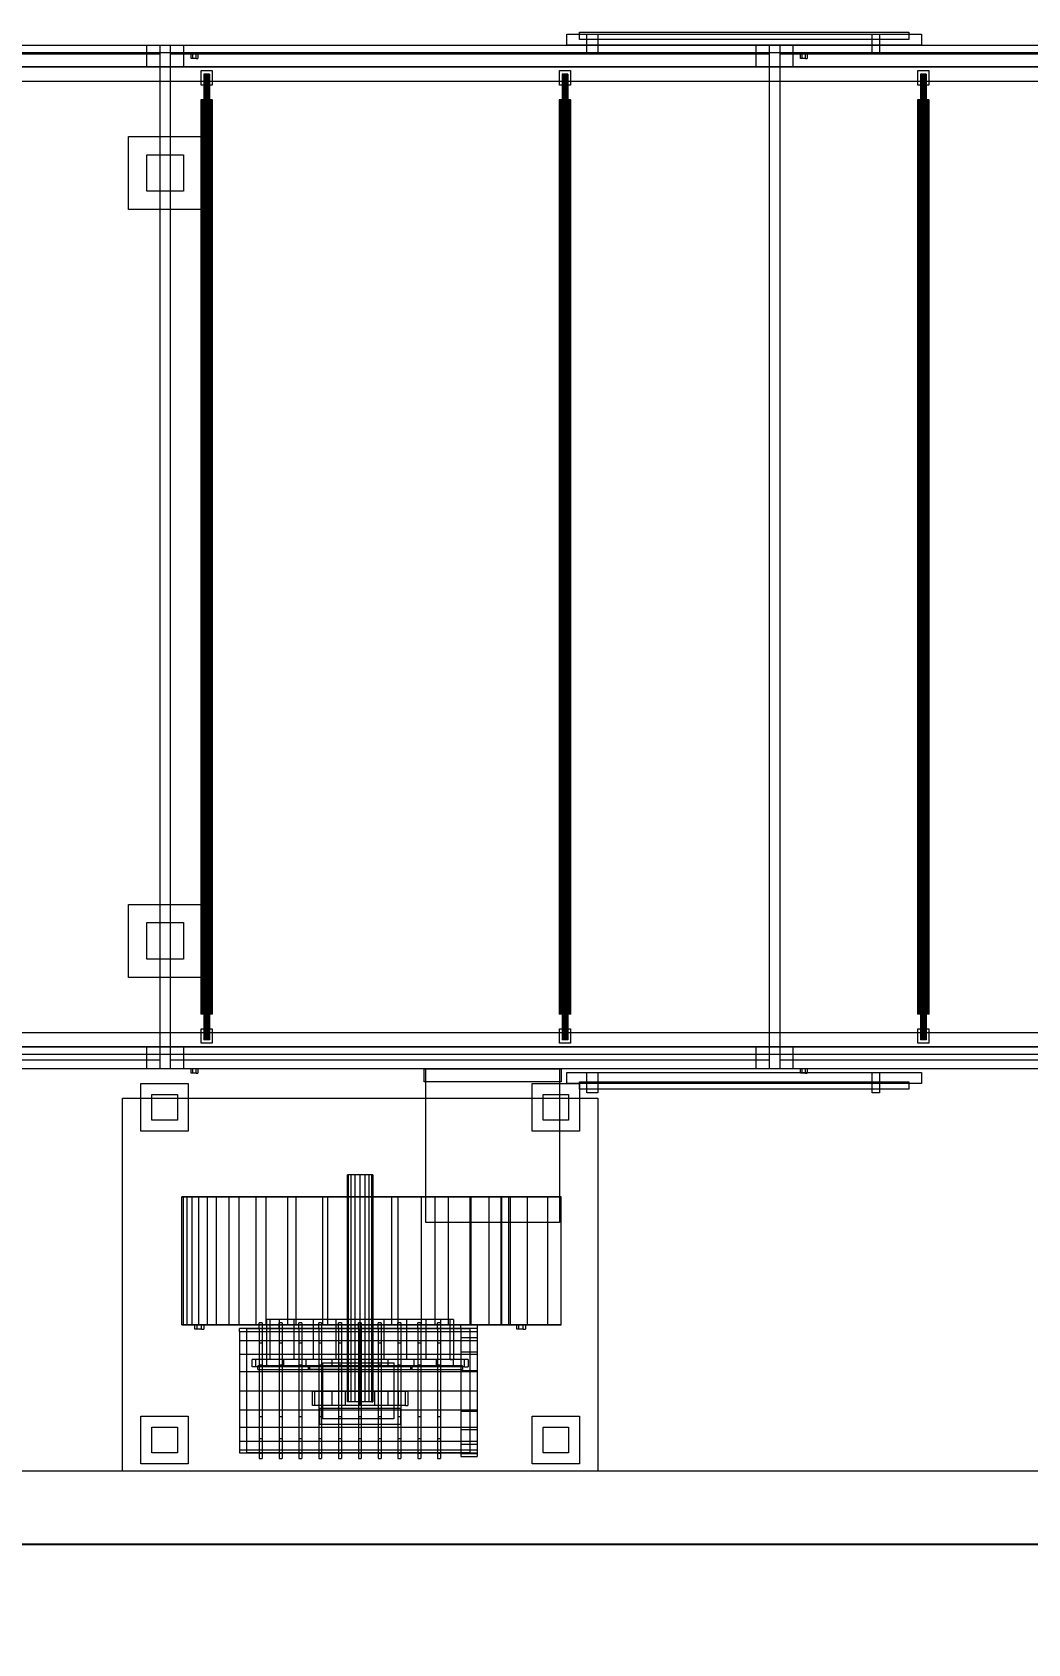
# Model space of a CAD drawing. Header units: millimetres. Extents: x -191664 to 191490, y -197311 to 10263.
# Drawn here: x 44020 to 46743, y -20972 to -16565 of the extents above; entities that cross this region are included whole.
import ezdxf

# ---------------------------------------------------------------- set-up
doc = ezdxf.new("R2010")
doc.units = ezdxf.units.MM
for name, color, linetype, lineweight in [('ACCESOS_PROPUESTOS', 30, 'Continuous', 0), ('COTAS_INSTALACION_P', 30, 'Continuous', 0), ('COTAS_O', 1, 'Continuous', 0), ('superior_secador', 7, 'Continuous', 0)]:
    doc.layers.add(name, color=color, linetype=linetype, lineweight=lineweight)
doc.dimstyles.new('PLANTA_100', dxfattribs={"dimtxt": 250, "dimasz": 150, "dimexe": 150, "dimexo": 80, "dimgap": 100, "dimtad": 1, "dimtih": 1, "dimtoh": 1, "dimdec": 1, "dimdsep": 46, "dimcen": 0.09, "dimclrd": 1, "dimclre": 1, "dimclrt": 1, "dimadec": 0, "dimazin": 0, "dimtfac": 1, "dimtdec": 4, "dimtofl": 0, "dimtmove": 0, "dimatfit": 3, "dimfxl": 1, "dimtolj": 1, "dimtzin": 0, "dimarcsym": 0})

# ---------------------------------------------------------------- blocks, each defined once
blk = doc.blocks.new('*D5')
at = {"layer": 'COTAS_INSTALACION_P', "color": 1, "lineweight": -2, "transparency": 16777216}
for p, q in [((-1000, -18080), (-1000, -25850)), ((60117.1, -18080), (60117.1, -25850)), ((-850, -25700), (59967.1, -25700))]:
    blk.add_line(p, q, dxfattribs=at)
at = {"layer": 'COTAS_INSTALACION_P', "color": 1, "transparency": 16777216}
for points in [[(-850, -25675), (-850, -25725), (-1000, -25700)], [(59967.1, -25675), (59967.1, -25725), (60117.1, -25700)]]:
    blk.add_solid(points, dxfattribs=at)
at = {"layer": 'Defpoints', "color": 0, "transparency": 16777216}
for p in [(-1000, -18000), (60117.1, -18000), (60117.1, -25700)]:
    blk.add_point(p, dxfattribs=at)
blk = doc.blocks.new('*D39')
at = {"layer": 'COTAS_O', "color": 1, "lineweight": -2, "transparency": 16777216}
for p, q in [((37717.1, -19480), (37717.1, -20850)), ((57717.1, -19480), (57717.1, -20850)), ((37867.1, -20700), (57567.1, -20700))]:
    blk.add_line(p, q, dxfattribs=at)
at = {"layer": 'COTAS_O', "color": 1, "transparency": 16777216}
for points in [[(37867.1, -20675), (37867.1, -20725), (37717.1, -20700)], [(57567.1, -20675), (57567.1, -20725), (57717.1, -20700)]]:
    blk.add_solid(points, dxfattribs=at)
at = {"layer": 'Defpoints', "color": 0, "transparency": 16777216}
for p in [(37717.1, -19400), (57717.1, -19400), (57717.1, -20700)]:
    blk.add_point(p, dxfattribs=at)

msp = doc.modelspace()

# ---------------------------------------------------------------- linework, layer by layer
at = {"layer": 'ACCESOS_PROPUESTOS'}
msp.add_line((60117.12, -20500), (-1000, -20500), dxfattribs=at)
at = {"layer": 'superior_secador', "color": 251, "true_color": 0x536a64}
for p, q in [((45482.12, -16600), (45482.12, -16570)), ((45482.12, -16570), (46452.12, -16570)), ((46452.12, -16570), (46452.12, -16600)), ((37717.12, -16600), (57717.12, -16600)), ((44333.78, -16660), (44333.78, -16600)), ((44333.78, -16600), (44433.78, -16600)), ((44433.78, -16600), (44433.78, -16660)), ((46452.12, -16600), (45482.12, -16600)), ((46000.45, -16660), (46000.45, -16600)), ((46000.45, -16600), (46100.45, -16600)), ((46100.45, -16600), (46100.45, -16660)), ((37717.12, -16620), (57717.12, -16620)), ((57717.12, -16660), (37717.12, -16660)), ((44433.78, -16660), (44333.78, -16660)), ((46100.45, -16660), (46000.45, -16660)), ((44333.78, -17000), (44333.78, -16900)), ((44333.78, -16900), (44433.78, -16900)), ((44433.78, -16900), (44433.78, -17000)), ((44433.78, -17000), (44333.78, -17000)), ((44333.78, -19100), (44333.78, -19000)), ((44333.78, -19000), (44433.78, -19000)), ((44433.78, -19000), (44433.78, -19100)), ((44433.78, -19100), (44333.78, -19100)), ((37717.12, -19340), (57717.12, -19340)), ((44333.78, -19400), (44333.78, -19340)), ((44333.78, -19340), (44433.78, -19340)), ((44433.78, -19340), (44433.78, -19400)), ((46000.45, -19400), (46000.45, -19340)), ((46000.45, -19340), (46100.45, -19340)), ((46100.45, -19340), (46100.45, -19400)), ((37717.12, -19360), (57717.12, -19360)), ((57717.12, -19400), (37717.12, -19400)), ((44433.78, -19400), (44333.78, -19400)), ((45482.12, -19440), (45482.12, -19410)), ((45482.12, -19410), (46452.12, -19410)), ((46100.45, -19400), (46000.45, -19400)), ((46452.12, -19410), (46452.12, -19440)), ((44347.12, -19540), (44347.12, -19470)), ((44347.12, -19470), (44417.12, -19470)), ((44417.12, -19470), (44417.12, -19540)), ((45417.12, -19540), (45417.12, -19470)), ((45417.12, -19470), (45487.12, -19470)), ((46452.12, -19440), (45482.12, -19440)), ((45487.12, -19470), (45487.12, -19540)), ((44267.12, -20500), (44267.12, -19480)), ((44267.12, -19480), (45567.12, -19480)), ((45567.12, -19480), (45567.12, -20500)), ((44417.12, -19540), (44347.12, -19540)), ((45487.12, -19540), (45417.12, -19540)), ((44443.81, -19750), (44429.7, -19750)), ((44429.7, -19750), (44434.32, -19750)), ((44429.7, -20100), (44429.7, -19750)), ((44434.32, -19750), (44457.86, -19750)), ((44434.32, -20100), (44434.32, -19750)), ((44475.74, -19750), (44443.81, -19750)), ((44443.81, -20100), (44443.81, -19750)), ((44457.86, -19750), (44499.77, -19750)), ((44457.86, -20100), (44457.86, -19750)), ((44523.91, -19750), (44475.74, -19750)), ((44475.74, -20100), (44475.74, -19750)), ((44499.77, -19750), (44558.77, -19750)), ((44499.77, -20100), (44499.77, -19750)), ((44586.14, -19750), (44523.91, -19750)), ((44523.91, -20100), (44523.91, -19750)), ((44558.77, -19750), (44632.88, -19750)), ((44558.77, -20100), (44558.77, -19750)), ((44659.76, -19750), (44586.14, -19750)), ((44586.14, -20100), (44586.14, -19750)), ((44632.88, -19750), (44719.48, -19750)), ((44632.88, -20100), (44632.88, -19750)), ((44741.7, -19750), (44659.76, -19750)), ((44659.76, -20100), (44659.76, -19750)), ((44719.48, -19750), (44815.42, -19750)), ((44719.48, -20100), (44719.48, -19750)), ((44828.63, -19750), (44741.7, -19750)), ((44741.7, -20100), (44741.7, -19750)), ((44815.42, -19750), (44917.12, -19750)), ((44815.42, -20100), (44815.42, -19750)), ((44917.12, -19750), (44828.63, -19750)), ((44828.63, -20100), (44828.63, -19750)), ((45003.71, -19750), (44917.12, -19750)), ((44917.12, -19750), (45020.7, -19750)), ((44917.12, -20100), (44917.12, -19750)), ((45085.13, -19750), (45003.71, -19750)), ((45003.71, -20100), (45003.71, -19750)), ((45020.7, -19750), (45122.16, -19750)), ((45020.7, -20100), (45020.7, -19750)), ((45158.34, -19750), (45085.13, -19750)), ((45085.13, -20100), (45085.13, -19750)), ((45122.16, -19750), (45217.48, -19750)), ((45122.16, -20100), (45122.16, -19750)), ((45220.72, -19750), (45158.34, -19750)), ((45158.34, -20100), (45158.34, -19750)), ((45217.48, -19750), (45302.83, -19750)), ((45217.48, -20100), (45217.48, -19750)), ((45270.09, -19750), (45220.72, -19750)), ((45220.72, -20100), (45220.72, -19750)), ((45304.85, -19750), (45270.09, -19750)), ((45270.09, -20100), (45270.09, -19750)), ((45302.83, -19750), (45374.69, -19750)), ((45302.83, -20100), (45302.83, -19750)), ((45323.98, -19750), (45304.85, -19750)), ((45304.85, -20100), (45304.85, -19750)), ((45327.12, -19750), (45323.98, -19750)), ((45323.98, -20100), (45323.98, -19750)), ((45466.36, -19750), (45327.12, -19750)), ((45327.12, -19750), (45327.12, -20100)), ((45374.69, -19750), (45430.02, -19750)), ((45374.69, -20100), (45374.69, -19750)), ((45430.02, -19750), (45466.36, -19750)), ((45430.02, -20100), (45430.02, -19750)), ((45466.36, -20100), (45466.36, -19750)), ((44434.32, -20100), (44429.7, -20100)), ((44429.7, -20100), (44443.81, -20100)), ((44457.86, -20100), (44434.32, -20100)), ((44443.81, -20100), (44475.74, -20100)), ((44499.77, -20100), (44457.86, -20100)), ((44475.74, -20100), (44523.91, -20100)), ((44558.77, -20100), (44499.77, -20100)), ((44523.91, -20100), (44586.14, -20100)), ((44632.88, -20100), (44558.77, -20100)), ((44586.14, -20100), (44659.76, -20100)), ((44607.12, -20450), (44607.12, -20110)), ((44607.12, -20110), (45217.12, -20110)), ((44719.48, -20100), (44632.88, -20100)), ((44659.76, -20100), (44741.7, -20100)), ((44815.42, -20100), (44719.48, -20100)), ((44741.7, -20100), (44828.63, -20100)), ((44917.12, -20100), (44815.42, -20100)), ((44828.63, -20100), (44917.12, -20100)), ((45020.7, -20100), (44917.12, -20100)), ((44917.12, -20100), (45003.71, -20100)), ((45003.71, -20100), (45085.13, -20100)), ((45122.16, -20100), (45020.7, -20100)), ((45085.13, -20100), (45158.34, -20100)), ((45217.48, -20100), (45122.16, -20100)), ((45158.34, -20100), (45220.72, -20100)), ((45217.12, -20110), (45217.12, -20450)), ((45302.83, -20100), (45217.48, -20100)), ((45220.72, -20100), (45270.09, -20100)), ((45270.09, -20100), (45304.85, -20100)), ((45374.69, -20100), (45302.83, -20100)), ((45304.85, -20100), (45323.98, -20100)), ((45323.98, -20100), (45327.12, -20100)), ((45327.12, -20100), (45466.36, -20100)), ((45430.02, -20100), (45374.69, -20100)), ((45466.36, -20100), (45430.02, -20100)), ((44347.12, -20450), (44347.12, -20380)), ((44347.12, -20380), (44417.12, -20380)), ((44417.12, -20380), (44417.12, -20450)), ((45417.12, -20450), (45417.12, -20380)), ((45417.12, -20380), (45487.12, -20380)), ((45487.12, -20380), (45487.12, -20450)), ((44417.12, -20450), (44347.12, -20450)), ((45217.12, -20450), (44607.12, -20450)), ((45487.12, -20450), (45417.12, -20450)), ((45567.12, -20500), (44267.12, -20500))]:
    msp.add_line(p, q, dxfattribs=at)
at = {"layer": 'superior_secador', "color": 9, "true_color": 0xb8c6c1}
for p, q in [((45517.12, -16585), (45517.12, -16565)), ((45517.12, -16565), (46417.12, -16565)), ((46417.12, -16565), (46417.12, -16585)), ((37717.12, -16600), (57467.12, -16600)), ((46417.12, -16585), (45517.12, -16585)), ((44368.78, -16625), (44368.78, -19375)), ((44398.78, -19375), (44398.78, -16625)), ((46035.45, -16625), (46035.45, -19375)), ((46065.45, -19375), (46065.45, -16625)), ((57467.12, -19400), (37717.12, -19400)), ((45517.12, -19455), (45517.12, -19435)), ((45517.12, -19435), (46417.12, -19435)), ((46417.12, -19455), (45517.12, -19455)), ((46417.12, -19435), (46417.12, -19455))]:
    msp.add_line(p, q, dxfattribs=at)
at = {"layer": 'superior_secador', "color": 252, "true_color": 0x798e91}
for p, q in [((45537.12, -16625), (45537.12, -16570)), ((45537.12, -16570), (45567.12, -16570)), ((45567.12, -16570), (45567.12, -16625)), ((45567.12, -16625), (45537.12, -16625)), ((44283.78, -17050), (44283.78, -16850)), ((44283.78, -16850), (44483.78, -16850)), ((44483.78, -16850), (44483.78, -17050)), ((44483.78, -17050), (44283.78, -17050)), ((44283.78, -19150), (44283.78, -18950)), ((44283.78, -18950), (44483.78, -18950)), ((44483.78, -18950), (44483.78, -19150)), ((44483.78, -19150), (44283.78, -19150)), ((45092.12, -19435), (45092.12, -19400)), ((45092.12, -19400), (45467.12, -19400)), ((45467.12, -19400), (45467.12, -19435)), ((45537.12, -19465), (45537.12, -19410)), ((45537.12, -19410), (45567.12, -19410)), ((45567.12, -19410), (45567.12, -19465)), ((44317.12, -19570), (44317.12, -19440)), ((44317.12, -19440), (44447.12, -19440)), ((44447.12, -19440), (44447.12, -19570)), ((45467.12, -19435), (45092.12, -19435)), ((45387.12, -19570), (45387.12, -19440)), ((45387.12, -19440), (45517.12, -19440)), ((45517.12, -19440), (45517.12, -19570)), ((45567.12, -19465), (45537.12, -19465)), ((44447.12, -19570), (44317.12, -19570)), ((45517.12, -19570), (45387.12, -19570)), ((44670.8, -20085), (44662.12, -20085)), ((44662.12, -20195), (44662.12, -20085)), ((44696.28, -20085), (44670.8, -20085)), ((44670.8, -20195), (44670.8, -20085)), ((44736.8, -20085), (44696.28, -20085)), ((44696.28, -20195), (44696.28, -20085)), ((44789.62, -20085), (44736.8, -20085)), ((44736.8, -20195), (44736.8, -20085)), ((44851.12, -20085), (44789.62, -20085)), ((44789.62, -20195), (44789.62, -20085)), ((44917.12, -20085), (44851.12, -20085)), ((44851.12, -20195), (44851.12, -20085)), ((44983.11, -20085), (44917.12, -20085)), ((44917.12, -20195), (44917.12, -20085)), ((45044.62, -20085), (44983.11, -20085)), ((44983.11, -20195), (44983.11, -20085)), ((45097.43, -20085), (45044.62, -20085)), ((45044.62, -20195), (45044.62, -20085)), ((45137.95, -20085), (45097.43, -20085)), ((45097.43, -20195), (45097.43, -20085)), ((45163.43, -20085), (45137.95, -20085)), ((45137.95, -20195), (45137.95, -20085)), ((45172.12, -20085), (45163.43, -20085)), ((45163.43, -20195), (45163.43, -20085)), ((45172.12, -20085), (45172.12, -20195)), ((44637.12, -20222), (44637.12, -20212)), ((44917.12, -20212), (44637.12, -20212)), ((44637.12, -20222), (44917.12, -20222)), ((44670.8, -20195), (44662.12, -20195)), ((44696.28, -20195), (44670.8, -20195)), ((44736.8, -20195), (44696.28, -20195)), ((44789.62, -20195), (44736.8, -20195)), ((44779.71, -20212), (44774.52, -20212)), ((44774.52, -20212), (44774.52, -20222)), ((44914.52, -20212), (44774.52, -20212)), ((44774.52, -20222), (44779.71, -20222)), ((44914.52, -20222), (44774.52, -20222)), ((44779.71, -20222), (44779.71, -20212)), ((44919.71, -20212), (44779.71, -20212)), ((44779.71, -20222), (44919.71, -20222)), ((44851.12, -20195), (44789.62, -20195)), ((44917.12, -20195), (44851.12, -20195)), ((44914.52, -20212), (44919.71, -20212)), ((44914.52, -20222), (44914.52, -20212)), ((45054.52, -20212), (44914.52, -20212)), ((44919.71, -20222), (44914.52, -20222)), ((44914.52, -20222), (45054.52, -20222)), ((44983.11, -20195), (44917.12, -20195)), ((44917.12, -20212), (44917.12, -20222)), ((45197.12, -20212), (44917.12, -20212)), ((44917.12, -20222), (45197.12, -20222)), ((44919.71, -20212), (44919.71, -20222)), ((44919.71, -20212), (45059.71, -20212)), ((44919.71, -20222), (45059.71, -20222)), ((45044.62, -20195), (44983.11, -20195)), ((45097.43, -20195), (45044.62, -20195)), ((45054.52, -20212), (45054.52, -20222)), ((45059.71, -20212), (45054.52, -20212)), ((45054.52, -20222), (45059.71, -20222)), ((45059.71, -20222), (45059.71, -20212)), ((45137.95, -20195), (45097.43, -20195)), ((45163.43, -20195), (45137.95, -20195)), ((45163.43, -20195), (45172.12, -20195)), ((45197.12, -20212), (45197.12, -20222)), ((44317.12, -20480), (44317.12, -20350)), ((44317.12, -20350), (44447.12, -20350)), ((44447.12, -20350), (44447.12, -20480)), ((45387.12, -20480), (45387.12, -20350)), ((45387.12, -20350), (45517.12, -20350)), ((45517.12, -20350), (45517.12, -20480)), ((44447.12, -20480), (44317.12, -20480)), ((45517.12, -20480), (45387.12, -20480))]:
    msp.add_line(p, q, dxfattribs=at)
at = {"layer": 'superior_secador', "color": 129, "true_color": 0x304542}
for p, q in [((46317.12, -16625), (46317.12, -16570)), ((46317.12, -16570), (46337.12, -16570)), ((46337.12, -16570), (46337.12, -16625)), ((46337.12, -16625), (46317.12, -16625)), ((46317.12, -19465), (46317.12, -19410)), ((46317.12, -19410), (46337.12, -19410)), ((46337.12, -19410), (46337.12, -19465)), ((46337.12, -19465), (46317.12, -19465)), ((45192.12, -20108.62), (45192.12, -20099.8)), ((45237.12, -20099.8), (45192.12, -20099.8)), ((45192.12, -20108.62), (45192.12, -20134.22)), ((45192.12, -20108.62), (45237.12, -20108.62)), ((45192.12, -20134.22), (45192.12, -20174.08)), ((45192.12, -20134.22), (45237.12, -20134.22)), ((45237.12, -20099.8), (45237.12, -20108.62)), ((45237.12, -20108.62), (45237.12, -20134.22)), ((45237.12, -20134.22), (45237.12, -20174.08)), ((45192.12, -20174.08), (45192.12, -20224.32)), ((45192.12, -20174.08), (45237.12, -20174.08)), ((45237.12, -20174.08), (45237.12, -20224.32)), ((44632.17, -20195), (44622.12, -20195)), ((44622.12, -20215), (44622.12, -20195)), ((44632.17, -20215), (44622.12, -20215)), ((44661.64, -20195), (44632.17, -20195)), ((44632.17, -20215), (44632.17, -20195)), ((44661.64, -20215), (44632.17, -20215)), ((44708.52, -20195), (44661.64, -20195)), ((44661.64, -20215), (44661.64, -20195)), ((44708.52, -20215), (44661.64, -20215)), ((44769.62, -20195), (44708.52, -20195)), ((44708.52, -20215), (44708.52, -20195)), ((44769.62, -20215), (44708.52, -20215)), ((44840.76, -20195), (44769.62, -20195)), ((44769.62, -20215), (44769.62, -20195)), ((44840.76, -20215), (44769.62, -20215)), ((44917.12, -20195), (44840.76, -20195)), ((44840.76, -20215), (44840.76, -20195)), ((44917.12, -20215), (44840.76, -20215)), ((44993.47, -20195), (44917.12, -20195)), ((44917.12, -20215), (44917.12, -20195)), ((44993.47, -20215), (44917.12, -20215)), ((45064.62, -20195), (44993.47, -20195)), ((44993.47, -20215), (44993.47, -20195)), ((45064.62, -20215), (44993.47, -20215)), ((45125.71, -20195), (45064.62, -20195)), ((45064.62, -20215), (45064.62, -20195)), ((45125.71, -20215), (45064.62, -20215)), ((45172.59, -20195), (45125.71, -20195)), ((45125.71, -20215), (45125.71, -20195)), ((45172.59, -20215), (45125.71, -20215)), ((45202.06, -20195), (45172.59, -20195)), ((45172.59, -20215), (45172.59, -20195)), ((45202.06, -20215), (45172.59, -20215)), ((45192.12, -20224.32), (45192.12, -20280)), ((45192.12, -20224.32), (45237.12, -20224.32)), ((45212.12, -20195), (45202.06, -20195)), ((45202.06, -20215), (45202.06, -20195)), ((45202.06, -20215), (45212.12, -20215)), ((45212.12, -20195), (45212.12, -20215)), ((45237.12, -20224.32), (45237.12, -20280)), ((44793.48, -20282), (44787.12, -20282)), ((44787.12, -20320), (44787.12, -20282)), ((44811.94, -20282), (44793.48, -20282)), ((44793.48, -20320), (44793.48, -20282)), ((44840.7, -20282), (44811.94, -20282)), ((44811.94, -20320), (44811.94, -20282)), ((44876.94, -20282), (44840.7, -20282)), ((44840.7, -20320), (44840.7, -20282)), ((44917.12, -20282), (44876.94, -20282)), ((44876.94, -20320), (44876.94, -20282)), ((44957.29, -20282), (44917.12, -20282)), ((44917.12, -20320), (44917.12, -20282)), ((44993.53, -20282), (44957.29, -20282)), ((44957.29, -20320), (44957.29, -20282)), ((45022.29, -20282), (44993.53, -20282)), ((44993.53, -20320), (44993.53, -20282)), ((45040.75, -20282), (45022.29, -20282)), ((45022.29, -20320), (45022.29, -20282)), ((45047.12, -20282), (45040.75, -20282)), ((45040.75, -20320), (45040.75, -20282)), ((45047.12, -20282), (45047.12, -20320)), ((45192.12, -20280), (45192.12, -20335.68)), ((45192.12, -20280), (45237.12, -20280)), ((45237.12, -20280), (45237.12, -20335.68)), ((44793.48, -20320), (44787.12, -20320)), ((44811.94, -20320), (44793.48, -20320)), ((44840.7, -20320), (44811.94, -20320)), ((44876.94, -20320), (44840.7, -20320)), ((44917.12, -20320), (44876.94, -20320)), ((44957.29, -20320), (44917.12, -20320)), ((44993.53, -20320), (44957.29, -20320)), ((45022.29, -20320), (44993.53, -20320)), ((45040.75, -20320), (45022.29, -20320)), ((45040.75, -20320), (45047.12, -20320)), ((45192.12, -20335.68), (45192.12, -20385.92)), ((45192.12, -20335.68), (45237.12, -20335.68)), ((45237.12, -20335.68), (45237.12, -20385.92)), ((45192.12, -20385.92), (45192.12, -20425.78)), ((45192.12, -20385.92), (45237.12, -20385.92)), ((45237.12, -20385.92), (45237.12, -20425.78)), ((45192.12, -20425.78), (45192.12, -20451.38)), ((45192.12, -20425.78), (45237.12, -20425.78)), ((45237.12, -20425.78), (45237.12, -20451.38)), ((45192.12, -20451.38), (45192.12, -20460.2)), ((45192.12, -20451.38), (45237.12, -20451.38)), ((45192.12, -20460.2), (45237.12, -20460.2)), ((45237.12, -20451.38), (45237.12, -20460.2))]:
    msp.add_line(p, q, dxfattribs=at)
at = {"layer": 'superior_secador', "color": 254, "true_color": 0xd8e0dc}
for p, q in [((42732.12, -16600), (44368.78, -16600)), ((44368.78, -16600), (44368.78, -16625)), ((44398.78, -16625), (44398.78, -16600)), ((44398.78, -16600), (46035.45, -16600)), ((46035.45, -16600), (46035.45, -16625)), ((46065.45, -16625), (46065.45, -16600)), ((46065.45, -16600), (47702.12, -16600)), ((44368.78, -16625), (42732.12, -16625)), ((46035.45, -16625), (44398.78, -16625)), ((47702.12, -16625), (46065.45, -16625)), ((42732.12, -19375), (44368.78, -19375)), ((44368.78, -19375), (44368.78, -19400)), ((44398.78, -19400), (44398.78, -19375)), ((44398.78, -19375), (46035.45, -19375)), ((46035.45, -19375), (46035.45, -19400)), ((46065.45, -19400), (46065.45, -19375)), ((46065.45, -19375), (47702.12, -19375)), ((44368.78, -19400), (42732.12, -19400)), ((46035.45, -19400), (44398.78, -19400)), ((45097.12, -19820), (45097.12, -19400)), ((45097.12, -19400), (45462.12, -19400)), ((45462.12, -19400), (45462.12, -19820)), ((47702.12, -19400), (46065.45, -19400)), ((45462.12, -19820), (45097.12, -19820))]:
    msp.add_line(p, q, dxfattribs=at)
at = {"layer": 'superior_secador', "color": 43, "true_color": 0xe7bf45}
for p, q in [((44459.28, -16625), (44454.78, -16625)), ((44454.78, -16637), (44454.78, -16625)), ((44459.28, -16637), (44454.78, -16637)), ((44468.28, -16625), (44459.28, -16625)), ((44459.28, -16637), (44459.28, -16625)), ((44468.28, -16637), (44459.28, -16637)), ((44472.78, -16625), (44468.28, -16625)), ((44468.28, -16637), (44468.28, -16625)), ((44468.28, -16637), (44472.78, -16637)), ((44472.78, -16625), (44472.78, -16637)), ((46125.95, -16625), (46121.45, -16625)), ((46121.45, -16637), (46121.45, -16625)), ((46125.95, -16637), (46121.45, -16637)), ((46134.95, -16625), (46125.95, -16625)), ((46125.95, -16637), (46125.95, -16625)), ((46134.95, -16637), (46125.95, -16637)), ((46139.45, -16625), (46134.95, -16625)), ((46134.95, -16637), (46134.95, -16625)), ((46134.95, -16637), (46139.45, -16637)), ((46139.45, -16625), (46139.45, -16637)), ((44459.28, -19400), (44454.78, -19400)), ((44454.78, -19412), (44454.78, -19400)), ((44459.28, -19412), (44454.78, -19412)), ((44468.28, -19400), (44459.28, -19400)), ((44459.28, -19412), (44459.28, -19400)), ((44468.28, -19412), (44459.28, -19412)), ((44472.78, -19400), (44468.28, -19400)), ((44468.28, -19412), (44468.28, -19400)), ((44468.28, -19412), (44472.78, -19412)), ((44472.78, -19400), (44472.78, -19412)), ((46125.95, -19400), (46121.45, -19400)), ((46121.45, -19412), (46121.45, -19400)), ((46125.95, -19412), (46121.45, -19412)), ((46134.95, -19400), (46125.95, -19400)), ((46125.95, -19412), (46125.95, -19400)), ((46134.95, -19412), (46125.95, -19412)), ((46139.45, -19400), (46134.95, -19400)), ((46134.95, -19412), (46134.95, -19400)), ((46134.95, -19412), (46139.45, -19412)), ((46139.45, -19400), (46139.45, -19412)), ((44884.78, -19690), (44882.12, -19690)), ((44882.12, -20310), (44882.12, -19690)), ((44892.37, -19690), (44884.78, -19690)), ((44884.78, -20310), (44884.78, -19690)), ((44903.72, -19690), (44892.37, -19690)), ((44892.37, -20310), (44892.37, -19690)), ((44917.12, -19690), (44903.72, -19690)), ((44903.72, -20310), (44903.72, -19690)), ((44930.51, -19690), (44917.12, -19690)), ((44917.12, -20310), (44917.12, -19690)), ((44941.86, -19690), (44930.51, -19690)), ((44930.51, -20310), (44930.51, -19690)), ((44949.45, -19690), (44941.86, -19690)), ((44941.86, -20310), (44941.86, -19690)), ((44952.12, -19690), (44949.45, -19690)), ((44949.45, -20310), (44949.45, -19690)), ((44952.12, -19690), (44952.12, -20310)), ((44471.12, -20100), (44465.12, -20100)), ((44465.12, -20112), (44465.12, -20100)), ((44471.12, -20112), (44465.12, -20112)), ((44483.12, -20100), (44471.12, -20100)), ((44471.12, -20112), (44471.12, -20100)), ((44483.12, -20112), (44471.12, -20112)), ((44489.12, -20100), (44483.12, -20100)), ((44483.12, -20112), (44483.12, -20100)), ((44483.12, -20112), (44489.12, -20112)), ((44489.12, -20100), (44489.12, -20112)), ((45351.12, -20100), (45345.12, -20100)), ((45345.12, -20112), (45345.12, -20100)), ((45351.12, -20112), (45345.12, -20112)), ((45363.12, -20100), (45351.12, -20100)), ((45351.12, -20112), (45351.12, -20100)), ((45363.12, -20112), (45351.12, -20112)), ((45369.12, -20100), (45363.12, -20100)), ((45363.12, -20112), (45363.12, -20100)), ((45363.12, -20112), (45369.12, -20112)), ((45369.12, -20100), (45369.12, -20112)), ((44884.78, -20310), (44882.12, -20310)), ((44892.37, -20310), (44884.78, -20310)), ((44903.72, -20310), (44892.37, -20310)), ((44917.12, -20310), (44903.72, -20310)), ((44930.51, -20310), (44917.12, -20310)), ((44941.86, -20310), (44930.51, -20310)), ((44949.45, -20310), (44941.86, -20310)), ((44949.45, -20310), (44952.12, -20310))]:
    msp.add_line(p, q, dxfattribs=at)
at = {"layer": 'superior_secador', "color": 8, "true_color": 0x617680}
for p, q in [((38067.12, -16660), (57367.12, -16660)), ((57367.12, -16700), (38067.12, -16700)), ((44482.12, -16710), (44482.12, -16670)), ((44482.12, -16670), (44512.12, -16670)), ((44512.12, -16670), (44512.12, -16710)), ((45462.12, -16710), (45462.12, -16670)), ((45462.12, -16670), (45492.12, -16670)), ((45492.12, -16670), (45492.12, -16710)), ((46442.12, -16710), (46442.12, -16670)), ((46442.12, -16670), (46472.12, -16670)), ((46472.12, -16670), (46472.12, -16710)), ((44512.12, -16710), (44482.12, -16710)), ((45492.12, -16710), (45462.12, -16710)), ((46472.12, -16710), (46442.12, -16710)), ((38067.12, -19300), (57367.12, -19300)), ((44482.12, -19330), (44482.12, -19290)), ((44482.12, -19290), (44512.12, -19290)), ((44512.12, -19290), (44512.12, -19330)), ((45462.12, -19330), (45462.12, -19290)), ((45462.12, -19290), (45492.12, -19290)), ((45492.12, -19290), (45492.12, -19330)), ((46442.12, -19330), (46442.12, -19290)), ((46442.12, -19290), (46472.12, -19290)), ((46472.12, -19290), (46472.12, -19330)), ((57367.12, -19340), (38067.12, -19340)), ((44512.12, -19330), (44482.12, -19330)), ((45492.12, -19330), (45462.12, -19330)), ((46472.12, -19330), (46442.12, -19330))]:
    msp.add_line(p, q, dxfattribs=at)
at = {"layer": 'superior_secador', "color": 253, "true_color": 0xa4b0b5}
for p, q in [((44489.39, -16680), (44489.12, -16680)), ((44489.12, -16680), (44489.12, -19320)), ((44490.19, -16680), (44489.39, -16680)), ((44489.39, -16680), (44489.39, -19320)), ((44491.46, -16680), (44490.19, -16680)), ((44490.19, -16680), (44490.19, -19320)), ((44493.12, -16680), (44491.46, -16680)), ((44491.46, -16680), (44491.46, -19320)), ((44495.05, -16680), (44493.12, -16680)), ((44493.12, -16680), (44493.12, -19320)), ((44497.12, -16680), (44495.05, -16680)), ((44495.05, -16680), (44495.05, -19320)), ((44499.19, -16680), (44497.12, -16680)), ((44497.12, -16680), (44497.12, -19320)), ((44501.12, -16680), (44499.19, -16680)), ((44499.19, -16680), (44499.19, -19320)), ((44502.77, -16680), (44501.12, -16680)), ((44501.12, -16680), (44501.12, -19320)), ((44504.04, -16680), (44502.77, -16680)), ((44502.77, -16680), (44502.77, -19320)), ((44504.84, -16680), (44504.04, -16680)), ((44504.04, -16680), (44504.04, -19320)), ((44504.84, -16680), (44505.12, -16680)), ((44504.84, -16680), (44504.84, -19320)), ((44505.12, -19320), (44505.12, -16680)), ((45469.39, -16680), (45469.12, -16680)), ((45469.12, -16680), (45469.12, -19320)), ((45470.19, -16680), (45469.39, -16680)), ((45469.39, -16680), (45469.39, -19320)), ((45471.46, -16680), (45470.19, -16680)), ((45470.19, -16680), (45470.19, -19320)), ((45473.12, -16680), (45471.46, -16680)), ((45471.46, -16680), (45471.46, -19320)), ((45475.05, -16680), (45473.12, -16680)), ((45473.12, -16680), (45473.12, -19320)), ((45477.12, -16680), (45475.05, -16680)), ((45475.05, -16680), (45475.05, -19320)), ((45479.19, -16680), (45477.12, -16680)), ((45477.12, -16680), (45477.12, -19320)), ((45481.12, -16680), (45479.19, -16680)), ((45479.19, -16680), (45479.19, -19320)), ((45482.77, -16680), (45481.12, -16680)), ((45481.12, -16680), (45481.12, -19320)), ((45484.04, -16680), (45482.77, -16680)), ((45482.77, -16680), (45482.77, -19320)), ((45484.84, -16680), (45484.04, -16680)), ((45484.04, -16680), (45484.04, -19320)), ((45484.84, -16680), (45485.12, -16680)), ((45484.84, -16680), (45484.84, -19320)), ((45485.12, -19320), (45485.12, -16680)), ((46449.39, -16680), (46449.12, -16680)), ((46449.12, -16680), (46449.12, -19320)), ((46450.19, -16680), (46449.39, -16680)), ((46449.39, -16680), (46449.39, -19320)), ((46451.46, -16680), (46450.19, -16680)), ((46450.19, -16680), (46450.19, -19320)), ((46453.12, -16680), (46451.46, -16680)), ((46451.46, -16680), (46451.46, -19320)), ((46455.05, -16680), (46453.12, -16680)), ((46453.12, -16680), (46453.12, -19320)), ((46457.12, -16680), (46455.05, -16680)), ((46455.05, -16680), (46455.05, -19320)), ((46459.19, -16680), (46457.12, -16680)), ((46457.12, -16680), (46457.12, -19320)), ((46461.12, -16680), (46459.19, -16680)), ((46459.19, -16680), (46459.19, -19320)), ((46462.77, -16680), (46461.12, -16680)), ((46461.12, -16680), (46461.12, -19320)), ((46464.04, -16680), (46462.77, -16680)), ((46462.77, -16680), (46462.77, -19320)), ((46464.84, -16680), (46464.04, -16680)), ((46464.04, -16680), (46464.04, -19320)), ((46464.84, -16680), (46465.12, -16680)), ((46464.84, -16680), (46464.84, -19320)), ((46465.12, -19320), (46465.12, -16680)), ((44481.66, -16750), (44481.12, -16750)), ((44481.12, -16750), (44481.12, -19250)), ((44483.26, -16750), (44481.66, -16750)), ((44481.66, -16750), (44481.66, -19250)), ((44485.8, -16750), (44483.26, -16750)), ((44483.26, -16750), (44483.26, -19250)), ((44489.12, -16750), (44485.8, -16750)), ((44485.8, -16750), (44485.8, -19250)), ((44492.97, -16750), (44489.12, -16750)), ((44489.12, -16750), (44489.12, -19250)), ((44497.12, -16750), (44492.97, -16750)), ((44492.97, -16750), (44492.97, -19250)), ((44501.26, -16750), (44497.12, -16750)), ((44497.12, -16750), (44497.12, -19250)), ((44505.12, -16750), (44501.26, -16750)), ((44501.26, -16750), (44501.26, -19250)), ((44508.43, -16750), (44505.12, -16750)), ((44505.12, -16750), (44505.12, -19250)), ((44510.97, -16750), (44508.43, -16750)), ((44508.43, -16750), (44508.43, -19250)), ((44512.57, -16750), (44510.97, -16750)), ((44510.97, -16750), (44510.97, -19250)), ((44512.57, -16750), (44513.12, -16750)), ((44512.57, -16750), (44512.57, -19250)), ((44513.12, -19250), (44513.12, -16750)), ((45461.66, -16750), (45461.12, -16750)), ((45461.12, -16750), (45461.12, -19250)), ((45463.26, -16750), (45461.66, -16750)), ((45461.66, -16750), (45461.66, -19250)), ((45465.8, -16750), (45463.26, -16750)), ((45463.26, -16750), (45463.26, -19250)), ((45469.12, -16750), (45465.8, -16750)), ((45465.8, -16750), (45465.8, -19250)), ((45472.97, -16750), (45469.12, -16750)), ((45469.12, -16750), (45469.12, -19250)), ((45477.12, -16750), (45472.97, -16750)), ((45472.97, -16750), (45472.97, -19250)), ((45481.26, -16750), (45477.12, -16750)), ((45477.12, -16750), (45477.12, -19250)), ((45485.12, -16750), (45481.26, -16750)), ((45481.26, -16750), (45481.26, -19250)), ((45488.43, -16750), (45485.12, -16750)), ((45485.12, -16750), (45485.12, -19250)), ((45490.97, -16750), (45488.43, -16750)), ((45488.43, -16750), (45488.43, -19250)), ((45492.57, -16750), (45490.97, -16750)), ((45490.97, -16750), (45490.97, -19250)), ((45492.57, -16750), (45493.12, -16750)), ((45492.57, -16750), (45492.57, -19250)), ((45493.12, -19250), (45493.12, -16750)), ((46441.66, -16750), (46441.12, -16750)), ((46441.12, -16750), (46441.12, -19250)), ((46443.26, -16750), (46441.66, -16750)), ((46441.66, -16750), (46441.66, -19250)), ((46445.8, -16750), (46443.26, -16750)), ((46443.26, -16750), (46443.26, -19250)), ((46449.12, -16750), (46445.8, -16750)), ((46445.8, -16750), (46445.8, -19250)), ((46452.97, -16750), (46449.12, -16750)), ((46449.12, -16750), (46449.12, -19250)), ((46457.12, -16750), (46452.97, -16750)), ((46452.97, -16750), (46452.97, -19250)), ((46461.26, -16750), (46457.12, -16750)), ((46457.12, -16750), (46457.12, -19250)), ((46465.12, -16750), (46461.26, -16750)), ((46461.26, -16750), (46461.26, -19250)), ((46468.43, -16750), (46465.12, -16750)), ((46465.12, -16750), (46465.12, -19250)), ((46470.97, -16750), (46468.43, -16750)), ((46468.43, -16750), (46468.43, -19250)), ((46472.57, -16750), (46470.97, -16750)), ((46470.97, -16750), (46470.97, -19250)), ((46472.57, -16750), (46473.12, -16750)), ((46472.57, -16750), (46472.57, -19250)), ((46473.12, -19250), (46473.12, -16750)), ((44481.66, -19250), (44481.12, -19250)), ((44483.26, -19250), (44481.66, -19250)), ((44485.8, -19250), (44483.26, -19250)), ((44489.12, -19250), (44485.8, -19250)), ((44492.97, -19250), (44489.12, -19250)), ((44497.12, -19250), (44492.97, -19250)), ((44501.26, -19250), (44497.12, -19250)), ((44505.12, -19250), (44501.26, -19250)), ((44508.43, -19250), (44505.12, -19250)), ((44510.97, -19250), (44508.43, -19250)), ((44512.57, -19250), (44510.97, -19250)), ((44513.12, -19250), (44512.57, -19250)), ((45461.66, -19250), (45461.12, -19250)), ((45463.26, -19250), (45461.66, -19250)), ((45465.8, -19250), (45463.26, -19250)), ((45469.12, -19250), (45465.8, -19250)), ((45472.97, -19250), (45469.12, -19250)), ((45477.12, -19250), (45472.97, -19250)), ((45481.26, -19250), (45477.12, -19250)), ((45485.12, -19250), (45481.26, -19250)), ((45488.43, -19250), (45485.12, -19250)), ((45490.97, -19250), (45488.43, -19250)), ((45492.57, -19250), (45490.97, -19250)), ((45493.12, -19250), (45492.57, -19250)), ((46441.66, -19250), (46441.12, -19250)), ((46443.26, -19250), (46441.66, -19250)), ((46445.8, -19250), (46443.26, -19250)), ((46449.12, -19250), (46445.8, -19250)), ((46452.97, -19250), (46449.12, -19250)), ((46457.12, -19250), (46452.97, -19250)), ((46461.26, -19250), (46457.12, -19250)), ((46465.12, -19250), (46461.26, -19250)), ((46468.43, -19250), (46465.12, -19250)), ((46470.97, -19250), (46468.43, -19250)), ((46472.57, -19250), (46470.97, -19250)), ((46473.12, -19250), (46472.57, -19250)), ((44489.39, -19320), (44489.12, -19320)), ((44490.19, -19320), (44489.39, -19320)), ((44491.46, -19320), (44490.19, -19320)), ((44493.12, -19320), (44491.46, -19320)), ((44495.05, -19320), (44493.12, -19320)), ((44497.12, -19320), (44495.05, -19320)), ((44499.19, -19320), (44497.12, -19320)), ((44501.12, -19320), (44499.19, -19320)), ((44502.77, -19320), (44501.12, -19320)), ((44504.04, -19320), (44502.77, -19320)), ((44504.84, -19320), (44504.04, -19320)), ((44505.12, -19320), (44504.84, -19320)), ((45469.39, -19320), (45469.12, -19320)), ((45470.19, -19320), (45469.39, -19320)), ((45471.46, -19320), (45470.19, -19320)), ((45473.12, -19320), (45471.46, -19320)), ((45475.05, -19320), (45473.12, -19320)), ((45477.12, -19320), (45475.05, -19320)), ((45479.19, -19320), (45477.12, -19320)), ((45481.12, -19320), (45479.19, -19320)), ((45482.77, -19320), (45481.12, -19320)), ((45484.04, -19320), (45482.77, -19320)), ((45484.84, -19320), (45484.04, -19320)), ((45485.12, -19320), (45484.84, -19320)), ((46449.39, -19320), (46449.12, -19320)), ((46450.19, -19320), (46449.39, -19320)), ((46451.46, -19320), (46450.19, -19320)), ((46453.12, -19320), (46451.46, -19320)), ((46455.05, -19320), (46453.12, -19320)), ((46457.12, -19320), (46455.05, -19320)), ((46459.19, -19320), (46457.12, -19320)), ((46461.12, -19320), (46459.19, -19320)), ((46462.77, -19320), (46461.12, -19320)), ((46464.04, -19320), (46462.77, -19320)), ((46464.84, -19320), (46464.04, -19320)), ((46465.12, -19320), (46464.84, -19320))]:
    msp.add_line(p, q, dxfattribs=at)
at = {"layer": 'superior_secador', "color": 142, "true_color": 0x159eb4}
for p, q in [((44641.28, -20108.81), (44641.28, -20094.7)), ((44649.28, -20094.7), (44641.28, -20094.7)), ((44649.28, -20094.7), (44649.28, -20108.81)), ((44695.45, -20108.81), (44695.45, -20094.7)), ((44703.45, -20094.7), (44695.45, -20094.7)), ((44703.45, -20094.7), (44703.45, -20108.81)), ((44749.62, -20108.81), (44749.62, -20094.7)), ((44757.62, -20094.7), (44749.62, -20094.7)), ((44757.62, -20094.7), (44757.62, -20108.81)), ((44803.78, -20108.81), (44803.78, -20094.7)), ((44811.78, -20094.7), (44803.78, -20094.7)), ((44811.78, -20094.7), (44811.78, -20108.81)), ((44857.95, -20108.81), (44857.95, -20094.7)), ((44865.95, -20094.7), (44857.95, -20094.7)), ((44865.95, -20094.7), (44865.95, -20108.81)), ((44912.12, -20108.81), (44912.12, -20094.7)), ((44920.12, -20094.7), (44912.12, -20094.7)), ((44920.12, -20094.7), (44920.12, -20108.81)), ((44966.28, -20108.81), (44966.28, -20094.7)), ((44974.28, -20094.7), (44966.28, -20094.7)), ((44974.28, -20094.7), (44974.28, -20108.81)), ((45020.45, -20108.81), (45020.45, -20094.7)), ((45028.45, -20094.7), (45020.45, -20094.7)), ((45028.45, -20094.7), (45028.45, -20108.81)), ((45074.62, -20108.81), (45074.62, -20094.7)), ((45082.62, -20094.7), (45074.62, -20094.7)), ((45082.62, -20094.7), (45082.62, -20108.81)), ((45128.78, -20108.81), (45128.78, -20094.7)), ((45136.78, -20094.7), (45128.78, -20094.7)), ((45136.78, -20094.7), (45136.78, -20108.81)), ((44587.12, -20118.32), (44587.12, -20110)), ((45237.12, -20110), (44587.12, -20110)), ((44587.12, -20118.32), (44587.12, -20142.47)), ((44587.12, -20118.32), (45237.12, -20118.32)), ((44641.28, -20108.81), (44641.28, -20148.97)), ((44641.28, -20108.81), (44649.28, -20108.81)), ((44649.28, -20108.81), (44649.28, -20148.97)), ((44695.45, -20108.81), (44695.45, -20148.97)), ((44695.45, -20108.81), (44703.45, -20108.81)), ((44703.45, -20108.81), (44703.45, -20148.97)), ((44749.62, -20108.81), (44749.62, -20148.97)), ((44749.62, -20108.81), (44757.62, -20108.81)), ((44757.62, -20108.81), (44757.62, -20148.97)), ((44803.78, -20108.81), (44803.78, -20148.97)), ((44803.78, -20108.81), (44811.78, -20108.81)), ((44811.78, -20108.81), (44811.78, -20148.97)), ((44857.95, -20108.81), (44857.95, -20148.97)), ((44857.95, -20108.81), (44865.95, -20108.81)), ((44865.95, -20108.81), (44865.95, -20148.97)), ((44912.12, -20108.81), (44912.12, -20148.97)), ((44912.12, -20108.81), (44920.12, -20108.81)), ((44920.12, -20108.81), (44920.12, -20148.97)), ((44966.28, -20108.81), (44966.28, -20148.97)), ((44966.28, -20108.81), (44974.28, -20108.81)), ((44974.28, -20108.81), (44974.28, -20148.97)), ((45020.45, -20108.81), (45020.45, -20148.97)), ((45020.45, -20108.81), (45028.45, -20108.81)), ((45028.45, -20108.81), (45028.45, -20148.97)), ((45074.62, -20108.81), (45074.62, -20148.97)), ((45074.62, -20108.81), (45082.62, -20108.81)), ((45082.62, -20108.81), (45082.62, -20148.97)), ((45128.78, -20108.81), (45128.78, -20148.97)), ((45128.78, -20108.81), (45136.78, -20108.81)), ((45136.78, -20108.81), (45136.78, -20148.97)), ((45237.12, -20110), (45237.12, -20118.32)), ((45237.12, -20118.32), (45237.12, -20142.47)), ((44587.12, -20142.47), (44587.12, -20180.08)), ((44587.12, -20142.47), (45237.12, -20142.47)), ((44587.12, -20180.08), (44587.12, -20227.47)), ((44587.12, -20180.08), (45237.12, -20180.08)), ((44641.28, -20148.97), (44641.28, -20209.09)), ((44641.28, -20148.97), (44649.28, -20148.97)), ((44649.28, -20148.97), (44649.28, -20209.09)), ((44695.45, -20148.97), (44695.45, -20209.09)), ((44695.45, -20148.97), (44703.45, -20148.97)), ((44703.45, -20148.97), (44703.45, -20209.09)), ((44749.62, -20148.97), (44749.62, -20209.09)), ((44749.62, -20148.97), (44757.62, -20148.97)), ((44757.62, -20148.97), (44757.62, -20209.09)), ((44803.78, -20148.97), (44803.78, -20209.09)), ((44803.78, -20148.97), (44811.78, -20148.97)), ((44811.78, -20148.97), (44811.78, -20209.09)), ((44857.95, -20148.97), (44857.95, -20209.09)), ((44857.95, -20148.97), (44865.95, -20148.97)), ((44865.95, -20148.97), (44865.95, -20209.09)), ((44912.12, -20148.97), (44912.12, -20209.09)), ((44912.12, -20148.97), (44920.12, -20148.97)), ((44920.12, -20148.97), (44920.12, -20209.09)), ((44966.28, -20148.97), (44966.28, -20209.09)), ((44966.28, -20148.97), (44974.28, -20148.97)), ((44974.28, -20148.97), (44974.28, -20209.09)), ((45020.45, -20148.97), (45020.45, -20209.09)), ((45020.45, -20148.97), (45028.45, -20148.97)), ((45028.45, -20148.97), (45028.45, -20209.09)), ((45074.62, -20148.97), (45074.62, -20209.09)), ((45074.62, -20148.97), (45082.62, -20148.97)), ((45082.62, -20148.97), (45082.62, -20209.09)), ((45128.78, -20148.97), (45128.78, -20209.09)), ((45128.78, -20148.97), (45136.78, -20148.97)), ((45136.78, -20148.97), (45136.78, -20209.09)), ((45237.12, -20142.47), (45237.12, -20180.08)), ((45237.12, -20180.08), (45237.12, -20227.47)), ((44587.12, -20227.47), (44587.12, -20280)), ((44587.12, -20227.47), (45237.12, -20227.47)), ((44641.28, -20209.09), (44641.28, -20280)), ((44641.28, -20209.09), (44649.28, -20209.09)), ((44649.28, -20209.09), (44649.28, -20280)), ((44695.45, -20209.09), (44695.45, -20280)), ((44695.45, -20209.09), (44703.45, -20209.09)), ((44703.45, -20209.09), (44703.45, -20280)), ((44749.62, -20209.09), (44749.62, -20280)), ((44749.62, -20209.09), (44757.62, -20209.09)), ((44757.62, -20209.09), (44757.62, -20280)), ((44803.78, -20209.09), (44803.78, -20280)), ((44803.78, -20209.09), (44811.78, -20209.09)), ((44811.78, -20209.09), (44811.78, -20280)), ((44814.62, -20356.5), (44814.62, -20203.5)), ((44814.62, -20203.5), (45009.62, -20203.5)), ((44857.95, -20209.09), (44857.95, -20280)), ((44857.95, -20209.09), (44865.95, -20209.09)), ((44865.95, -20209.09), (44865.95, -20280)), ((44912.12, -20209.09), (44912.12, -20280)), ((44912.12, -20209.09), (44920.12, -20209.09)), ((44920.12, -20209.09), (44920.12, -20280)), ((44966.28, -20209.09), (44966.28, -20280)), ((44966.28, -20209.09), (44974.28, -20209.09)), ((44974.28, -20209.09), (44974.28, -20280)), ((45009.62, -20203.5), (45009.62, -20356.5)), ((45020.45, -20209.09), (45020.45, -20280)), ((45020.45, -20209.09), (45028.45, -20209.09)), ((45028.45, -20209.09), (45028.45, -20280)), ((45074.62, -20209.09), (45074.62, -20280)), ((45074.62, -20209.09), (45082.62, -20209.09)), ((45082.62, -20209.09), (45082.62, -20280)), ((45128.78, -20209.09), (45128.78, -20280)), ((45128.78, -20209.09), (45136.78, -20209.09)), ((45136.78, -20209.09), (45136.78, -20280)), ((45237.12, -20227.47), (45237.12, -20280)), ((44587.12, -20280), (44587.12, -20332.53)), ((44587.12, -20280), (45237.12, -20280)), ((44641.28, -20280), (44641.28, -20350.91)), ((44641.28, -20280), (44649.28, -20280)), ((44649.28, -20280), (44649.28, -20350.91)), ((44695.45, -20280), (44695.45, -20350.91)), ((44695.45, -20280), (44703.45, -20280)), ((44703.45, -20280), (44703.45, -20350.91)), ((44749.62, -20280), (44749.62, -20350.91)), ((44749.62, -20280), (44757.62, -20280)), ((44757.62, -20280), (44757.62, -20350.91)), ((44803.78, -20280), (44803.78, -20350.91)), ((44803.78, -20280), (44811.78, -20280)), ((44811.78, -20280), (44811.78, -20350.91)), ((44857.95, -20280), (44857.95, -20350.91)), ((44857.95, -20280), (44865.95, -20280)), ((44865.95, -20280), (44865.95, -20350.91)), ((44912.12, -20280), (44912.12, -20350.91)), ((44912.12, -20280), (44920.12, -20280)), ((44920.12, -20280), (44920.12, -20350.91)), ((44966.28, -20280), (44966.28, -20350.91)), ((44966.28, -20280), (44974.28, -20280)), ((44974.28, -20280), (44974.28, -20350.91)), ((45020.45, -20280), (45020.45, -20350.91)), ((45020.45, -20280), (45028.45, -20280)), ((45028.45, -20280), (45028.45, -20350.91)), ((45074.62, -20280), (45074.62, -20350.91)), ((45074.62, -20280), (45082.62, -20280)), ((45082.62, -20280), (45082.62, -20350.91)), ((45128.78, -20280), (45128.78, -20350.91)), ((45128.78, -20280), (45136.78, -20280)), ((45136.78, -20280), (45136.78, -20350.91)), ((45237.12, -20280), (45237.12, -20332.53)), ((44587.12, -20332.53), (44587.12, -20379.92)), ((44587.12, -20332.53), (45237.12, -20332.53)), ((44641.28, -20350.91), (44641.28, -20411.03)), ((44641.28, -20350.91), (44649.28, -20350.91)), ((44649.28, -20350.91), (44649.28, -20411.03)), ((44695.45, -20350.91), (44695.45, -20411.03)), ((44695.45, -20350.91), (44703.45, -20350.91)), ((44703.45, -20350.91), (44703.45, -20411.03)), ((44749.62, -20350.91), (44749.62, -20411.03)), ((44749.62, -20350.91), (44757.62, -20350.91)), ((44757.62, -20350.91), (44757.62, -20411.03)), ((44803.78, -20350.91), (44803.78, -20411.03)), ((44803.78, -20350.91), (44811.78, -20350.91)), ((44811.78, -20350.91), (44811.78, -20411.03)), ((45009.62, -20356.5), (44814.62, -20356.5)), ((44857.95, -20350.91), (44857.95, -20411.03)), ((44857.95, -20350.91), (44865.95, -20350.91)), ((44865.95, -20350.91), (44865.95, -20411.03)), ((44912.12, -20350.91), (44912.12, -20411.03)), ((44912.12, -20350.91), (44920.12, -20350.91)), ((44920.12, -20350.91), (44920.12, -20411.03)), ((44966.28, -20350.91), (44966.28, -20411.03)), ((44966.28, -20350.91), (44974.28, -20350.91)), ((44974.28, -20350.91), (44974.28, -20411.03)), ((45020.45, -20350.91), (45020.45, -20411.03)), ((45020.45, -20350.91), (45028.45, -20350.91)), ((45028.45, -20350.91), (45028.45, -20411.03)), ((45074.62, -20350.91), (45074.62, -20411.03)), ((45074.62, -20350.91), (45082.62, -20350.91)), ((45082.62, -20350.91), (45082.62, -20411.03)), ((45128.78, -20350.91), (45128.78, -20411.03)), ((45128.78, -20350.91), (45136.78, -20350.91)), ((45136.78, -20350.91), (45136.78, -20411.03)), ((45237.12, -20332.53), (45237.12, -20379.92)), ((44587.12, -20379.92), (44587.12, -20417.53)), ((44587.12, -20379.92), (45237.12, -20379.92)), ((45237.12, -20379.92), (45237.12, -20417.53)), ((44587.12, -20417.53), (44587.12, -20441.68)), ((44587.12, -20417.53), (45237.12, -20417.53)), ((44587.12, -20441.68), (44587.12, -20450)), ((44587.12, -20441.68), (45237.12, -20441.68)), ((44641.28, -20411.03), (44641.28, -20451.19)), ((44641.28, -20411.03), (44649.28, -20411.03)), ((44649.28, -20411.03), (44649.28, -20451.19)), ((44695.45, -20411.03), (44695.45, -20451.19)), ((44695.45, -20411.03), (44703.45, -20411.03)), ((44703.45, -20411.03), (44703.45, -20451.19)), ((44749.62, -20411.03), (44749.62, -20451.19)), ((44749.62, -20411.03), (44757.62, -20411.03)), ((44757.62, -20411.03), (44757.62, -20451.19)), ((44803.78, -20411.03), (44803.78, -20451.19)), ((44803.78, -20411.03), (44811.78, -20411.03)), ((44811.78, -20411.03), (44811.78, -20451.19)), ((44857.95, -20411.03), (44857.95, -20451.19)), ((44857.95, -20411.03), (44865.95, -20411.03)), ((44865.95, -20411.03), (44865.95, -20451.19)), ((44912.12, -20411.03), (44912.12, -20451.19)), ((44912.12, -20411.03), (44920.12, -20411.03)), ((44920.12, -20411.03), (44920.12, -20451.19)), ((44966.28, -20411.03), (44966.28, -20451.19)), ((44966.28, -20411.03), (44974.28, -20411.03)), ((44974.28, -20411.03), (44974.28, -20451.19)), ((45020.45, -20411.03), (45020.45, -20451.19)), ((45020.45, -20411.03), (45028.45, -20411.03)), ((45028.45, -20411.03), (45028.45, -20451.19)), ((45074.62, -20411.03), (45074.62, -20451.19)), ((45074.62, -20411.03), (45082.62, -20411.03)), ((45082.62, -20411.03), (45082.62, -20451.19)), ((45128.78, -20411.03), (45128.78, -20451.19)), ((45128.78, -20411.03), (45136.78, -20411.03)), ((45136.78, -20411.03), (45136.78, -20451.19)), ((45237.12, -20417.53), (45237.12, -20441.68)), ((45237.12, -20441.68), (45237.12, -20450)), ((44587.12, -20450), (45237.12, -20450)), ((44641.28, -20451.19), (44641.28, -20465.3)), ((44641.28, -20451.19), (44649.28, -20451.19)), ((44641.28, -20465.3), (44649.28, -20465.3)), ((44649.28, -20451.19), (44649.28, -20465.3)), ((44695.45, -20451.19), (44695.45, -20465.3)), ((44695.45, -20451.19), (44703.45, -20451.19)), ((44695.45, -20465.3), (44703.45, -20465.3)), ((44703.45, -20451.19), (44703.45, -20465.3)), ((44749.62, -20451.19), (44749.62, -20465.3)), ((44749.62, -20451.19), (44757.62, -20451.19)), ((44749.62, -20465.3), (44757.62, -20465.3)), ((44757.62, -20451.19), (44757.62, -20465.3)), ((44803.78, -20451.19), (44803.78, -20465.3)), ((44803.78, -20451.19), (44811.78, -20451.19)), ((44803.78, -20465.3), (44811.78, -20465.3)), ((44811.78, -20451.19), (44811.78, -20465.3)), ((44857.95, -20451.19), (44857.95, -20465.3)), ((44857.95, -20451.19), (44865.95, -20451.19)), ((44857.95, -20465.3), (44865.95, -20465.3)), ((44865.95, -20451.19), (44865.95, -20465.3)), ((44912.12, -20451.19), (44912.12, -20465.3)), ((44912.12, -20451.19), (44920.12, -20451.19)), ((44912.12, -20465.3), (44920.12, -20465.3)), ((44920.12, -20451.19), (44920.12, -20465.3)), ((44966.28, -20451.19), (44966.28, -20465.3)), ((44966.28, -20451.19), (44974.28, -20451.19)), ((44966.28, -20465.3), (44974.28, -20465.3)), ((44974.28, -20451.19), (44974.28, -20465.3)), ((45020.45, -20451.19), (45020.45, -20465.3)), ((45020.45, -20451.19), (45028.45, -20451.19)), ((45020.45, -20465.3), (45028.45, -20465.3)), ((45028.45, -20451.19), (45028.45, -20465.3)), ((45074.62, -20451.19), (45074.62, -20465.3)), ((45074.62, -20451.19), (45082.62, -20451.19)), ((45074.62, -20465.3), (45082.62, -20465.3)), ((45082.62, -20451.19), (45082.62, -20465.3)), ((45128.78, -20451.19), (45128.78, -20465.3)), ((45128.78, -20451.19), (45136.78, -20451.19)), ((45128.78, -20465.3), (45136.78, -20465.3)), ((45136.78, -20451.19), (45136.78, -20465.3))]:
    msp.add_line(p, q, dxfattribs=at)
at = {"layer": 'superior_secador', "color": 15, "true_color": 0xb54e46}
for p, q in [((44807.12, -20372.5), (44807.12, -20327.5)), ((44807.12, -20327.5), (45027.12, -20327.5)), ((45027.12, -20327.5), (45027.12, -20372.5)), ((45027.12, -20372.5), (44807.12, -20372.5))]:
    msp.add_line(p, q, dxfattribs=at)

# ---------------------------------------------------------------- dimensions: what is measured, and where the dimension line sits
at = {"layer": 'COTAS_INSTALACION_P'}
dim = msp.add_aligned_dim(p1=(-1000, -18000), p2=(60117.12, -18000), distance=-7700, text='<> P', dimstyle='PLANTA_100', dxfattribs=at)
dim.commit()
dim.dimension.update_dxf_attribs({"geometry": '*D5', "text_midpoint": (29558.56, -25700)})
at = {"layer": 'COTAS_O'}
dim = msp.add_aligned_dim(p1=(37717.12, -19400), p2=(57717.12, -19400), distance=-1300, text='<> O', dimstyle='PLANTA_100', dxfattribs=at)
dim.commit()
dim.dimension.update_dxf_attribs({"geometry": '*D39', "text_midpoint": (47717.12, -20700)})

doc.saveas('drawing.dxf')
